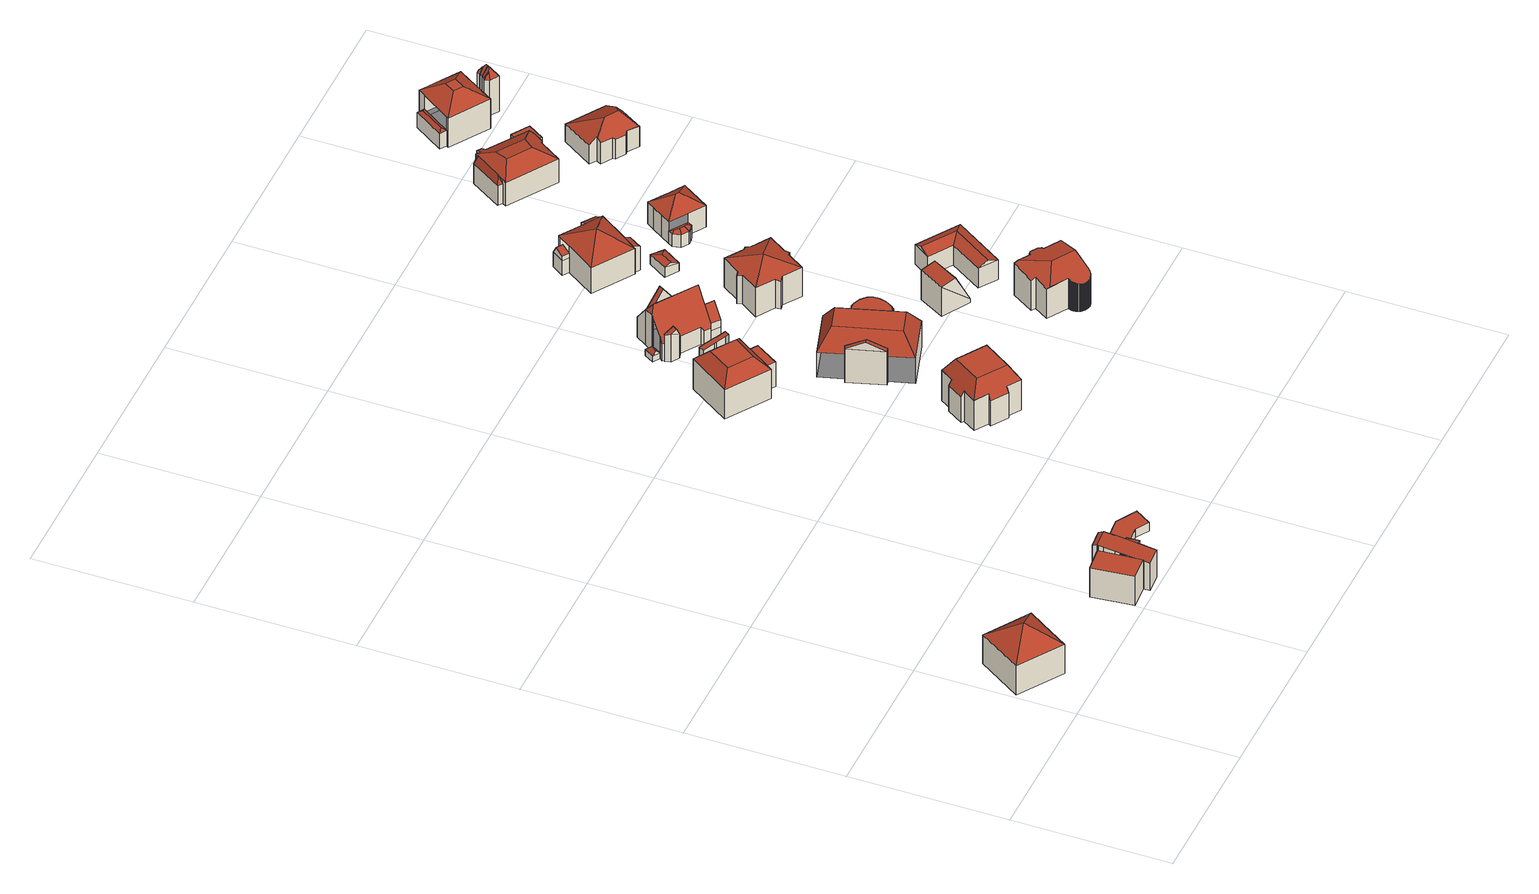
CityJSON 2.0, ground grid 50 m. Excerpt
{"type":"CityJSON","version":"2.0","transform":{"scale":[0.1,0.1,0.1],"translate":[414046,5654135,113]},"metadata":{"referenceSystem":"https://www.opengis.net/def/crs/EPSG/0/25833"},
"CityObjects":{
"building1":{"type":"Building","attributes":{"Dachtyp_tdc":"tdcTentRoof","Gemeindeschluessel":14612000,"Dachneigung":36.6,"QualitaetDacherkennung":50,"Geometrietyp2DReferenz":"3000","measuredHeight":16.99,"function":"31001_9998","roofType":"3500"},"geometry":[{"type":"Solid","lod":"2","boundaries":[[[[0,1,2,3]],[[1,4,5,2]],[[4,6,7,5]],[[6,8,9,7]],[[8,0,3,9]],[[0,8,10]],[[1,0,10]],[[4,1,10]],[[8,6,4,10]],[[3,2,5,7,9]]]],"semantics":{"surfaces":[{"type":"WallSurface"},{"type":"RoofSurface"},{"type":"GroundSurface"}],"values":[[0,0,0,0,0,1,1,1,1,2]]}}]},
"building2":{"type":"Building","attributes":{"Gemeindeschluessel":14612000,"Geometrietyp2DReferenz":"3000","function":"31001_9998","roofType":"9999"},"children":["building2-1","building2-2","building2-3"]},
"building2-1":{"type":"BuildingPart","attributes":{"Dachtyp_tdc":"tdcGableRoof","Dachneigung":10.28,"QualitaetDacherkennung":21,"Geometrietyp2DReferenz":"3000","measuredHeight":12.89,"roofType":"3100"},"parents":["building2"],"geometry":[{"type":"MultiSurface","lod":"2","boundaries":[[[11,12,13,14,15]],[[16,17,18,19,20]],[[17,21,22,18]],[[21,23,24,22]],[[23,25,26,24]],[[25,27,28,26]],[[29,30,31]],[[29,32,33,30]],[[32,34,35,33]],[[34,36,37,35]],[[36,11,15,37]],[[32,29,38,27,25,23,21,17,16,12,11]],[[11,36,34,32]],[[15,14,19,18,22,24,26,28,30,33,35,37]]],"semantics":{"surfaces":[{"type":"WallSurface"},{"type":"RoofSurface"},{"type":"GroundSurface"}],"values":[0,0,0,0,0,0,0,0,0,0,0,1,1,2]}}]},
"building2-2":{"type":"BuildingPart","attributes":{"Dachtyp_tdc":"tdcPolyFlatRoof","Dachneigung":3.92,"QualitaetDacherkennung":63,"Geometrietyp2DReferenz":"3000","measuredHeight":10.79,"roofType":"2100"},"parents":["building2"],"geometry":[{"type":"MultiSurface","lod":"2","boundaries":[[[13,39,40,14]],[[39,41,42,40]],[[41,43,44,42]],[[43,45,46,44]],[[45,47,48,46]],[[47,49,50,48]],[[49,51,52,50]],[[51,53,54,52]],[[53,55,56,54]],[[55,57,58,56]],[[57,59,60,58]],[[59,61,62,60]],[[61,63,64,62]],[[63,65,66,64]],[[65,67,68,66]],[[67,69,70,68]],[[69,71,72,70]],[[71,73,74,72]],[[73,75,76,74]],[[75,77,78,76]],[[77,79,80,78]],[[79,81,82,80]],[[81,83,18,82]],[[83,20,19,18]],[[20,83,81,79,77,75,73,71,69,67,65,63,61,59,57,55,53,51,49,47,45,43,41,39,13]],[[14,40,42,44,46,48,50,52,54,56,58,60,62,64,66,68,70,72,74,76,78,80,82,18,19]]],"semantics":{"surfaces":[{"type":"WallSurface"},{"type":"RoofSurface"},{"type":"GroundSurface"}],"values":[0,0,0,0,0,0,0,0,0,0,0,0,0,0,0,0,0,0,0,0,0,0,0,0,1,2]}}]},
"building2-3":{"type":"BuildingPart","attributes":{"Dachtyp_tdc":"tdcPolyFlatRoof","Dachneigung":0,"QualitaetDacherkennung":58,"Geometrietyp2DReferenz":"3000","measuredHeight":10.79,"roofType":"1000"},"parents":["building2"],"geometry":[{"type":"MultiSurface","lod":"2","boundaries":[[[84,85,86,28,27]],[[85,87,88,86]],[[87,31,30,88]],[[31,87,85,84,38]],[[28,86,88,30]]],"semantics":{"surfaces":[{"type":"WallSurface"},{"type":"RoofSurface"},{"type":"GroundSurface"}],"values":[0,0,0,1,2]}}]},
"building3":{"type":"Building","attributes":{"Dachtyp_tdc":"tdcPolyFlatRoof","Gemeindeschluessel":14612000,"Dachneigung":0,"QualitaetDacherkennung":18,"Geometrietyp2DReferenz":"3000","measuredHeight":3,"function":"31001_9998","roofType":"1000"},"geometry":[{"type":"Solid","lod":"2","boundaries":[[[[89,90,91,92]],[[90,93,94,91]],[[93,95,96,94]],[[95,97,98,96]],[[97,99,100,98]],[[99,89,92,100]],[[99,97,95,93,90,89]],[[92,91,94,96,98,100]]]],"semantics":{"surfaces":[{"type":"WallSurface"},{"type":"RoofSurface"},{"type":"GroundSurface"}],"values":[[0,0,0,0,0,0,1,2]]}}]},
"building4":{"type":"Building","attributes":{"Gemeindeschluessel":14612000,"Geometrietyp2DReferenz":"3000","function":"31001_9998","roofType":"9999"},"children":["building4-1","building4-2","building4-3"]},
"building4-1":{"type":"BuildingPart","attributes":{"Dachtyp_tdc":"tdcPolyFlatRoof","Dachneigung":0,"QualitaetDacherkennung":46,"Geometrietyp2DReferenz":"3000","measuredHeight":9.11,"roofType":"1000"},"parents":["building4"],"geometry":[{"type":"MultiSurface","lod":"2","boundaries":[[[101,102,103,104]],[[102,105,106,103]],[[105,107,108,106]],[[107,105,102,101]],[[104,103,106,108]]],"semantics":{"surfaces":[{"type":"WallSurface"},{"type":"RoofSurface"},{"type":"GroundSurface"}],"values":[0,0,0,1,2]}}]},
"building4-2":{"type":"BuildingPart","attributes":{"Dachtyp_tdc":"tdcPolyFlatRoof","Dachneigung":10.62,"QualitaetDacherkennung":24,"Geometrietyp2DReferenz":"3000","measuredHeight":14.41,"roofType":"2100"},"parents":["building4"],"geometry":[{"type":"MultiSurface","lod":"2","boundaries":[[[109,110,111]],[[112,113,114]],[[112,115,116,113]],[[115,117,118,116]],[[117,119,120,118]],[[119,121,122,120]],[[121,109,111,122]],[[121,119,117,115,112,109]],[[111,113,116,118,120,122]]],"semantics":{"surfaces":[{"type":"WallSurface"},{"type":"RoofSurface"},{"type":"GroundSurface"}],"values":[0,0,0,0,0,0,0,1,2]}}]},
"building4-3":{"type":"BuildingPart","attributes":{"Dachtyp_tdc":"tdcCutTentRoof","Dachneigung":0.802,"QualitaetDacherkennung":50,"Geometrietyp2DReferenz":"3000","measuredHeight":15,"roofType":"9999"},"parents":["building4"],"geometry":[{"type":"MultiSurface","lod":"2","boundaries":[[[123,124,125,126]],[[124,127,128,125]],[[127,114,113,128]],[[110,129,130,111]],[[129,131,104,130]],[[131,101,104]],[[132,108,107]],[[132,123,126,108]],[[129,110,114,127,133,134]],[[123,132,131,129,134,135]],[[124,123,135,136]],[[127,124,136,133]],[[136,135,134,133]],[[126,125,128,113,111,130,104,108]]],"semantics":{"surfaces":[{"type":"WallSurface"},{"type":"RoofSurface"},{"type":"GroundSurface"}],"values":[0,0,0,0,0,0,0,0,1,1,1,1,1,2]}}]},
"building5":{"type":"Building","attributes":{"Dachtyp_tdc":"tdcFreeFormRoof","Gemeindeschluessel":14612000,"Dachneigung":0.146,"QualitaetDacherkennung":48,"Geometrietyp2DReferenz":"3000","measuredHeight":16.02,"function":"31001_9998","roofType":"5000"},"geometry":[{"type":"Solid","lod":"2","boundaries":[[[[137,138,139,140]],[[138,141,142,139]],[[141,143,144,142]],[[143,145,146,144]],[[145,147,148,146]],[[147,149,150,148]],[[149,151,152,150]],[[151,153,154,152]],[[153,155,156,154]],[[153,151,149,147,145,157,158,159,160]],[[161,162,163,164,165,166,155,160,159]],[[167,168,169,170,171,172,173,162,161]],[[141,138,137,174,168,167,158,157,143]],[[158,167,161,159]],[[145,143,157]],[[173,163,162]],[[174,169,168]],[[155,153,160]],[[156,175,176,177,178,179,180,181,182,183,184,140,139,142,144,146,148,150,152,154]],[[155,166,175,156]],[[166,165,176,175]],[[165,164,177,176]],[[164,163,178,177]],[[163,173,179,178]],[[173,172,180,179]],[[172,171,181,180]],[[171,170,182,181]],[[170,169,183,182]],[[169,174,184,183]],[[174,137,140,184]]]],"semantics":{"surfaces":[{"type":"WallSurface"},{"type":"RoofSurface"},{"type":"GroundSurface"}],"values":[[0,0,0,0,0,0,0,0,0,1,1,1,1,1,0,0,0,0,2,0,0,0,0,0,0,0,0,0,0,0]]}}]},
"building6":{"type":"Building","attributes":{"Gemeindeschluessel":14612000,"Geometrietyp2DReferenz":"3000","function":"31001_9998","roofType":"9999"},"children":["building6-1","building6-2","building6-3"]},
"building6-1":{"type":"BuildingPart","attributes":{"Dachtyp_tdc":"tdcCutTentRoof","Dachneigung":58.99,"QualitaetDacherkennung":47,"Geometrietyp2DReferenz":"3000","measuredHeight":15.99,"roofType":"9999"},"parents":["building6"],"geometry":[{"type":"MultiSurface","lod":"2","boundaries":[[[185,186,187,188]],[[189,190,191,192]],[[186,185,193,194]],[[189,195,196,186,194,197]],[[190,189,197,198]],[[185,199,200,190,198,193]],[[198,197,194,193]],[[188,187,201,202,192,191,203,204]]],"semantics":{"surfaces":[{"type":"WallSurface"},{"type":"RoofSurface"},{"type":"GroundSurface"}],"values":[0,0,1,1,1,1,1,2]}}]},
"building6-2":{"type":"BuildingPart","attributes":{"Dachtyp_tdc":"tdcGableRoof","Dachneigung":25.17,"QualitaetDacherkennung":58,"Geometrietyp2DReferenz":"3000","measuredHeight":15.31,"roofType":"3100"},"parents":["building6"],"geometry":[{"type":"MultiSurface","lod":"2","boundaries":[[[205,206,207,201,196]],[[206,208,209,207]],[[208,210,195,202,209]],[[208,206,211]],[[205,210,212]],[[206,205,212,211]],[[210,208,211,212]],[[201,207,209,202]]],"semantics":{"surfaces":[{"type":"WallSurface"},{"type":"RoofSurface"},{"type":"GroundSurface"}],"values":[0,0,0,0,0,1,1,2]}}]},
"building6-3":{"type":"BuildingPart","attributes":{"Dachtyp_tdc":"tdcFreeFormRoof","Dachneigung":62.63,"QualitaetDacherkennung":36,"Geometrietyp2DReferenz":"3000","measuredHeight":15.94,"roofType":"5000"},"parents":["building6"],"geometry":[{"type":"MultiSurface","lod":"2","boundaries":[[[213,214,199,204,215]],[[216,217,218,203,200]],[[217,219,220,218]],[[219,221,222,220]],[[221,223,224,222]],[[223,225,226,224]],[[225,227,228,226]],[[227,229,230,228]],[[229,213,215,230]],[[231,232,229,227]],[[233,231,227,225]],[[234,233,225,223]],[[235,234,223,221]],[[236,235,221,219]],[[236,219,217]],[[236,217,216]],[[237,232,231,233,234,235,236,216,214]],[[237,214,213]],[[232,237,213,229]],[[215,204,203,218,220,222,224,226,228,230]]],"semantics":{"surfaces":[{"type":"WallSurface"},{"type":"RoofSurface"},{"type":"GroundSurface"}],"values":[0,0,0,0,0,0,0,0,0,1,1,1,1,1,1,1,1,1,1,2]}}]},
"building7":{"type":"Building","attributes":{"Gemeindeschluessel":14612000,"Geometrietyp2DReferenz":"3000","function":"31001_9998","roofType":"9999"},"children":["building7-1","building7-2","building7-3","building7-4","building7-5"]},
"building7-1":{"type":"BuildingPart","attributes":{"Dachtyp_tdc":"tdcGableRoof","Dachneigung":54.97,"QualitaetDacherkennung":52,"Geometrietyp2DReferenz":"3000","measuredHeight":13.68,"roofType":"3100"},"parents":["building7"],"geometry":[{"type":"MultiSurface","lod":"2","boundaries":[[[238,239,240,241]],[[239,242,243,240]],[[242,244,245,243]],[[242,239,246]],[[239,238,247,248,246]],[[244,242,246,248,249]],[[241,240,243,245]]],"semantics":{"surfaces":[{"type":"WallSurface"},{"type":"RoofSurface"},{"type":"GroundSurface"}],"values":[0,0,0,0,1,1,2]}}]},
"building7-2":{"type":"BuildingPart","attributes":{"Dachtyp_tdc":"tdcGableAndHippedGRoof","Dachneigung":54.61,"QualitaetDacherkennung":58,"Geometrietyp2DReferenz":"3000","measuredHeight":15.76,"roofType":"9999"},"parents":["building7"],"geometry":[{"type":"MultiSurface","lod":"2","boundaries":[[[250,251,252,245,244]],[[251,253,254,252]],[[253,255,256,257,254]],[[258,259,260,261]],[[259,262,263,260]],[[262,264,265,263]],[[264,266,267,268,265]],[[269,270,271,272]],[[270,273,274,271]],[[273,275,276,277,274]],[[278,279,280,281,282]],[[279,283,284,280]],[[283,285,286,284]],[[285,287,288,286]],[[287,289,241,288]],[[289,238,241]],[[285,283,290]],[[283,279,278,275,273,270,269,291,266,264,262,259,258,292,290]],[[292,255,253,251,250,249,247,289,287,285,290]],[[245,252,254,257,293,261,260,263,265,268,272,271,274,277,281,280,284,286,288,241]]],"semantics":{"surfaces":[{"type":"WallSurface"},{"type":"RoofSurface"},{"type":"GroundSurface"}],"values":[0,0,0,0,0,0,0,0,0,0,0,0,0,0,0,0,1,1,1,2]}}]},
"building7-3":{"type":"BuildingPart","attributes":{"Dachtyp_tdc":"tdcFreeFormRoof","Dachneigung":46.74,"QualitaetDacherkennung":19,"Geometrietyp2DReferenz":"3000","measuredHeight":3.51,"roofType":"5000"},"parents":["building7"],"geometry":[{"type":"MultiSurface","lod":"2","boundaries":[[[276,294,295,277]],[[294,296,297,295]],[[296,282,281,297]],[[298,282,296]],[[299,298,296,294]],[[299,294,276]],[[298,299,276,282]],[[277,295,297,281]]],"semantics":{"surfaces":[{"type":"WallSurface"},{"type":"RoofSurface"},{"type":"GroundSurface"}],"values":[0,0,0,1,1,0,1,2]}}]},
"building7-4":{"type":"BuildingPart","attributes":{"Dachtyp_tdc":"tdcGableRoof","Dachneigung":54.66,"QualitaetDacherkennung":46,"Geometrietyp2DReferenz":"3000","measuredHeight":10.79,"roofType":"3100"},"parents":["building7"],"geometry":[{"type":"MultiSurface","lod":"2","boundaries":[[[300,301,302,303]],[[301,304,261,302]],[[256,300,303,257]],[[256,305,306,307,300]],[[308,309,307,306,310]],[[301,309,308,304]],[[300,307,309,301]],[[308,310,304]],[[303,302,261,293,257]]],"semantics":{"surfaces":[{"type":"WallSurface"},{"type":"RoofSurface"},{"type":"GroundSurface"}],"values":[0,0,0,1,1,0,0,0,2]}}]},
"building7-5":{"type":"BuildingPart","attributes":{"Dachtyp_tdc":"tdcFreeFormRoof","Dachneigung":64.74,"QualitaetDacherkennung":12,"Geometrietyp2DReferenz":"3000","measuredHeight":11.19,"roofType":"5000"},"parents":["building7"],"geometry":[{"type":"MultiSurface","lod":"2","boundaries":[[[267,311,312,268]],[[311,313,314,312]],[[313,315,316,314]],[[315,317,269,272,316]],[[311,267,318,319]],[[313,319,318,317,315]],[[313,311,319]],[[267,291,317,318]],[[268,312,314,316,272]]],"semantics":{"surfaces":[{"type":"WallSurface"},{"type":"RoofSurface"},{"type":"GroundSurface"}],"values":[0,0,0,0,1,1,0,0,2]}}]},
"building8":{"type":"Building","attributes":{"Dachtyp_tdc":"tdcFreeFormRoof","Gemeindeschluessel":14612000,"Dachneigung":22.67,"QualitaetDacherkennung":20,"Geometrietyp2DReferenz":"3000","measuredHeight":13.96,"function":"31001_9998","roofType":"5000"},"geometry":[{"type":"Solid","lod":"2","boundaries":[[[[320,321,322,323]],[[321,324,325,322]],[[324,326,327,325]],[[326,328,329,327]],[[328,330,331,329]],[[330,332,333,331]],[[332,334,335,333]],[[334,336,337,335]],[[336,338,339,337]],[[338,340,341,339]],[[340,342,343,341]],[[342,344,345,343]],[[344,346,347,345]],[[346,348,349,347]],[[348,350,351,349]],[[350,320,323,351]],[[346,344,342,340,338,352]],[[338,336,334,332,330,353,352]],[[330,328,326,324,321,353]],[[321,320,350,348,346,352,353]],[[323,322,325,327,329,331,333,335,337,339,341,343,345,347,349,351]]]],"semantics":{"surfaces":[{"type":"WallSurface"},{"type":"RoofSurface"},{"type":"GroundSurface"}],"values":[[0,0,0,0,0,0,0,0,0,0,0,0,0,0,0,0,1,1,1,1,2]]}}]},
"building9":{"type":"Building","attributes":{"Dachtyp_tdc":"tdcGableRoof","Gemeindeschluessel":14612000,"Dachneigung":62.42,"QualitaetDacherkennung":5,"Geometrietyp2DReferenz":"3000","measuredHeight":11.73,"function":"31001_9998","roofType":"3100"},"geometry":[{"type":"Solid","lod":"2","boundaries":[[[[354,355,356,357]],[[355,358,359,356]],[[358,360,361,359]],[[360,354,357,361]],[[358,355,362]],[[354,360,363]],[[355,354,363,362]],[[360,358,362,363]],[[357,356,359,361]]]],"semantics":{"surfaces":[{"type":"WallSurface"},{"type":"RoofSurface"},{"type":"GroundSurface"}],"values":[[0,0,0,0,0,0,1,1,2]]}}]},
"building10":{"type":"Building","attributes":{"Gemeindeschluessel":14612000,"Geometrietyp2DReferenz":"3000","function":"31001_9998","roofType":"9999"},"children":["building10-1","building10-2","building10-3","building10-4"]},
"building10-1":{"type":"BuildingPart","attributes":{"Dachtyp_tdc":"tdcGableRoof","Dachneigung":18.46,"QualitaetDacherkennung":2,"Geometrietyp2DReferenz":"3000","measuredHeight":8.09,"roofType":"3100"},"parents":["building10"],"geometry":[{"type":"MultiSurface","lod":"2","boundaries":[[[364,365,366,367]],[[365,368,369,366]],[[368,370,371,369]],[[372,373,374,375]],[[368,374,373,370]],[[365,375,374,368]],[[364,372,375,365]],[[366,369,371,367]]],"semantics":{"surfaces":[{"type":"WallSurface"},{"type":"RoofSurface"},{"type":"GroundSurface"}],"values":[0,0,0,1,1,0,0,2]}}]},
"building10-2":{"type":"BuildingPart","attributes":{"Dachtyp_tdc":"tdcTentRoof","Dachneigung":31.61,"QualitaetDacherkennung":72,"Geometrietyp2DReferenz":"3000","measuredHeight":14.34,"roofType":"3500"},"parents":["building10"],"geometry":[{"type":"MultiSurface","lod":"2","boundaries":[[[376,371,370]],[[376,377,378,371]],[[377,379,380,378]],[[381,382,383,384]],[[381,385,386,382]],[[385,387,388,386]],[[389,390,391,392]],[[390,393,394,391]],[[393,395,367,394]],[[395,372,364,367]],[[385,381,384,379,377,396]],[[390,389,397,387,385,396]],[[393,390,396]],[[377,376,395,393,396]],[[371,378,380,383,382,386,388,398,392,391,394,367]]],"semantics":{"surfaces":[{"type":"WallSurface"},{"type":"RoofSurface"},{"type":"GroundSurface"}],"values":[0,0,0,0,0,0,0,0,0,0,1,1,1,1,2]}}]},
"building10-3":{"type":"BuildingPart","attributes":{"Dachtyp_tdc":"tdcPolyFlatRoof","Dachneigung":29.03,"QualitaetDacherkennung":34,"Geometrietyp2DReferenz":"3000","measuredHeight":9.83,"roofType":"2100"},"parents":["building10"],"geometry":[{"type":"MultiSurface","lod":"2","boundaries":[[[399,400,389,392,401]],[[402,403,404,388,387]],[[403,399,401,404]],[[403,402,405,400,399]],[[401,392,398,388,404]]],"semantics":{"surfaces":[{"type":"WallSurface"},{"type":"RoofSurface"},{"type":"GroundSurface"}],"values":[0,0,0,1,2]}}]},
"building10-4":{"type":"BuildingPart","attributes":{"Dachtyp_tdc":"tdcPolyFlatRoof","Dachneigung":29.42,"QualitaetDacherkennung":31,"Geometrietyp2DReferenz":"3000","measuredHeight":9.86,"roofType":"2100"},"parents":["building10"],"geometry":[{"type":"MultiSurface","lod":"2","boundaries":[[[406,407,382,408]],[[407,384,383,382]],[[379,409,410,380]],[[409,406,408,410]],[[409,379,384,407,406]],[[408,382,383,380,410]]],"semantics":{"surfaces":[{"type":"WallSurface"},{"type":"RoofSurface"},{"type":"GroundSurface"}],"values":[0,0,0,0,1,2]}}]},
"building11":{"type":"Building","attributes":{"Dachtyp_tdc":"tdcFreeFormRoof","Gemeindeschluessel":14612000,"Dachneigung":19.57,"QualitaetDacherkennung":31,"Geometrietyp2DReferenz":"3000","measuredHeight":13.54,"function":"31001_9998","roofType":"5000"},"geometry":[{"type":"Solid","lod":"2","boundaries":[[[[411,412,413,414]],[[412,415,416,413]],[[415,417,418,416]],[[417,419,420,418]],[[419,421,422,420]],[[421,423,424,422]],[[423,425,426,424]],[[425,427,428,426]],[[427,429,430,428]],[[429,431,432,430]],[[431,433,434,432]],[[433,435,436,434]],[[435,437,438,436]],[[437,439,440,438]],[[439,441,442,440]],[[441,443,444,442]],[[443,445,446,444]],[[445,447,448,446]],[[447,449,450,448]],[[449,451,452,450]],[[451,453,454,452]],[[453,455,456,454]],[[455,457,458,456]],[[457,459,460,458]],[[459,461,462,460]],[[461,463,464,462]],[[463,465,466,464]],[[465,467,468,466]],[[467,469,470,468]],[[469,471,472,470]],[[471,473,474,472]],[[473,475,476,474]],[[475,477,478,476]],[[477,479,480,478]],[[479,481,482,480]],[[481,483,484,482]],[[483,485,486,484]],[[485,487,488,486]],[[487,489,490,488]],[[489,491,492,490]],[[491,493,494,492]],[[495,493,491,489,487,485,483,481,479,477,475,473,471,469,467,465,463,461,459,457,455,453,451,449,447,445,443,441,439,437,435,496,497,498,411,499,500,501,502,503,504,505,506,507,508,509,510]],[[496,433,431,429,427,425,423,421,511,497]],[[412,411,498]],[[421,419,511]],[[435,433,496]],[[414,413,416,418,420,422,424,426,428,430,432,434,436,438,440,442,444,446,448,450,452,454,456,458,460,462,464,466,468,470,472,474,476,478,480,482,484,486,488,490,492,494,512,513,514,515,516,517,518,519,520,521,522,523,524]],[[493,495,512,494]],[[495,510,513,512]],[[510,509,514,513]],[[509,508,515,514]],[[508,507,516,515]],[[507,506,517,516]],[[506,505,518,517]],[[505,504,519,518]],[[504,503,520,519]],[[503,502,521,520]],[[502,501,522,521]],[[501,500,523,522]],[[500,499,524,523]],[[499,411,414,524]],[[497,511,419,417,415,412,498]]]],"semantics":{"surfaces":[{"type":"WallSurface"},{"type":"RoofSurface"},{"type":"GroundSurface"}],"values":[[0,0,0,0,0,0,0,0,0,0,0,0,0,0,0,0,0,0,0,0,0,0,0,0,0,0,0,0,0,0,0,0,0,0,0,0,0,0,0,0,0,1,1,0,0,0,2,0,0,0,0,0,0,0,0,0,0,0,0,0,0,1]]}}]},
"building12":{"type":"Building","attributes":{"Dachtyp_tdc":"tdcHipAndGableRoof","Gemeindeschluessel":14612000,"Dachneigung":29.02,"QualitaetDacherkennung":61,"Geometrietyp2DReferenz":"3000","measuredHeight":4.5,"function":"31001_9998","roofType":"5000"},"geometry":[{"type":"Solid","lod":"2","boundaries":[[[[525,526,527,528]],[[526,529,530,527]],[[529,531,532,530]],[[531,525,528,532]],[[529,526,533]],[[525,531,534]],[[526,525,534,533]],[[531,529,533,534]],[[528,527,530,532]]]],"semantics":{"surfaces":[{"type":"WallSurface"},{"type":"RoofSurface"},{"type":"GroundSurface"}],"values":[[0,0,0,0,1,0,1,1,2]]}}]},
"building13":{"type":"Building","attributes":{"Dachtyp_tdc":"tdcFreeFormRoof","Gemeindeschluessel":14612000,"Dachneigung":24.27,"QualitaetDacherkennung":78,"Geometrietyp2DReferenz":"3000","measuredHeight":8.82,"function":"31001_9998","roofType":"5000"},"geometry":[{"type":"Solid","lod":"2","boundaries":[[[[535,536,537,538]],[[536,539,540,537]],[[539,541,542,540]],[[541,543,544,542]],[[543,545,546,544]],[[545,535,538,546]],[[547,548,545,543]],[[549,550,547,543,541]],[[549,541,539]],[[550,549,539,536]],[[548,547,550,536,535]],[[548,535,545]],[[538,537,540,542,544,546]]]],"semantics":{"surfaces":[{"type":"WallSurface"},{"type":"RoofSurface"},{"type":"GroundSurface"}],"values":[[0,0,0,0,0,0,1,1,0,1,1,0,2]]}}]},
"building14":{"type":"Building","attributes":{"Gemeindeschluessel":14612000,"Geometrietyp2DReferenz":"3000","function":"31001_9998","roofType":"9999"},"children":["building14-1","building14-2"]},
"building14-1":{"type":"BuildingPart","attributes":{"Dachtyp_tdc":"tdcFreeFormRoof","Dachneigung":30.02,"QualitaetDacherkennung":9,"Geometrietyp2DReferenz":"3000","measuredHeight":5.61,"roofType":"5000"},"parents":["building14"],"geometry":[{"type":"MultiSurface","lod":"2","boundaries":[[[551,552,553,554]],[[552,555,556,553]],[[555,557,558,556]],[[557,559,560,558]],[[559,561,562,560]],[[563,551,554,564]],[[565,561,559]],[[566,565,559,557]],[[567,566,557,555]],[[568,567,555,552,551]],[[551,563,568]],[[563,561,565,566,567,568]],[[554,553,556,558,560,562,564]]],"semantics":{"surfaces":[{"type":"WallSurface"},{"type":"RoofSurface"},{"type":"GroundSurface"}],"values":[0,0,0,0,0,0,1,1,1,1,1,1,2]}}]},
"building14-2":{"type":"BuildingPart","attributes":{"Dachtyp_tdc":"tdcHipRoof","Dachneigung":34.26,"QualitaetDacherkennung":77,"Geometrietyp2DReferenz":"3000","measuredHeight":11.64,"roofType":"3200"},"parents":["building14"],"geometry":[{"type":"MultiSurface","lod":"2","boundaries":[[[569,570,571,562,561]],[[570,572,573,571]],[[572,574,575,573]],[[574,576,577,575]],[[576,578,579,577]],[[578,580,581,579]],[[580,582,583,581]],[[582,584,564,583]],[[584,563,564]],[[585,586,570,569,587]],[[582,588,589]],[[584,582,589,587,569]],[[588,590,591,585,587,589]],[[574,585,591,576]],[[576,591,590,578]],[[578,590,588,580]],[[580,588,582]],[[570,586,572]],[[572,586,585,574]],[[562,571,573,575,577,579,581,583,564]]],"semantics":{"surfaces":[{"type":"WallSurface"},{"type":"RoofSurface"},{"type":"GroundSurface"}],"values":[0,0,0,0,0,0,0,0,0,1,1,1,1,0,0,0,0,0,0,2]}}]},
"building15":{"type":"Building","attributes":{"Gemeindeschluessel":14612000,"Geometrietyp2DReferenz":"3000","function":"31001_9998","roofType":"9999"},"children":["building15-1","building15-2"]},
"building15-1":{"type":"BuildingPart","attributes":{"Dachtyp_tdc":"tdcFreeFormRoof","Dachneigung":74.67,"QualitaetDacherkennung":31,"Geometrietyp2DReferenz":"3000","measuredHeight":10.51,"roofType":"5000"},"parents":["building15"],"geometry":[{"type":"MultiSurface","lod":"2","boundaries":[[[592,593,594,595]],[[593,596,597,594]],[[598,592,595,599]],[[600,596,593]],[[601,600,593,592]],[[601,592,598]],[[600,601,598,596]],[[595,594,597,599]]],"semantics":{"surfaces":[{"type":"WallSurface"},{"type":"RoofSurface"},{"type":"GroundSurface"}],"values":[0,0,0,1,1,1,1,2]}}]},
"building15-2":{"type":"BuildingPart","attributes":{"Dachtyp_tdc":"tdcCutTentRoof","Dachneigung":27.63,"QualitaetDacherkennung":34,"Geometrietyp2DReferenz":"3000","measuredHeight":11.96,"roofType":"9999"},"parents":["building15"],"geometry":[{"type":"MultiSurface","lod":"2","boundaries":[[[602,603,604,605]],[[603,606,607,604]],[[606,608,599,607]],[[608,598,599]],[[609,597,596]],[[609,610,611,597]],[[610,612,613,611]],[[612,614,615,613]],[[614,616,617,615]],[[616,618,619,617]],[[618,620,621,619]],[[620,622,623,621]],[[622,624,625,623]],[[624,602,605,625]],[[606,603,626,627]],[[610,609,608,606,627,628]],[[620,618,616,614,612,610,628,629]],[[603,602,624,622,620,629,626]],[[629,628,627,626]],[[605,604,607,599,597,611,613,615,617,619,621,623,625]]],"semantics":{"surfaces":[{"type":"WallSurface"},{"type":"RoofSurface"},{"type":"GroundSurface"}],"values":[0,0,0,0,0,0,0,0,0,0,0,0,0,0,1,1,1,1,1,2]}}]},
"building16":{"type":"Building","attributes":{"Dachtyp_tdc":"tdcPolyFlatRoof","Gemeindeschluessel":14612000,"Dachneigung":0,"QualitaetDacherkennung":69,"Geometrietyp2DReferenz":"3000","measuredHeight":3.87,"function":"31001_9998","roofType":"1000"},"geometry":[{"type":"Solid","lod":"2","boundaries":[[[[630,631,632,633]],[[631,634,635,632]],[[634,636,637,635]],[[636,630,633,637]],[[636,634,631,630]],[[633,632,635,637]]]],"semantics":{"surfaces":[{"type":"WallSurface"},{"type":"RoofSurface"},{"type":"GroundSurface"}],"values":[[0,0,0,0,1,2]]}}]},
"building17":{"type":"Building","attributes":{"Dachtyp_tdc":"tdcFreeFormRoof","Gemeindeschluessel":14612000,"Dachneigung":31.17,"QualitaetDacherkennung":29,"Geometrietyp2DReferenz":"3000","measuredHeight":12.15,"function":"31001_9998","roofType":"5000"},"geometry":[{"type":"Solid","lod":"2","boundaries":[[[[638,639,640,641]],[[639,642,643,640]],[[642,644,645,643]],[[644,646,647,645]],[[646,648,649,647]],[[648,650,651,649]],[[650,652,653,651]],[[652,654,655,653]],[[654,656,657,655]],[[656,658,659,657]],[[658,660,661,659]],[[660,662,663,661]],[[662,638,641,663]],[[639,638,662,664,665,642]],[[658,656,654,666,667]],[[664,662,660,658,667]],[[644,665,664,667,666,652,650,648,646]],[[644,642,665]],[[654,652,666]],[[641,640,643,645,647,649,651,653,655,657,659,661,663]]]],"semantics":{"surfaces":[{"type":"WallSurface"},{"type":"RoofSurface"},{"type":"GroundSurface"}],"values":[[0,0,0,0,0,0,0,0,0,0,0,0,0,1,1,1,1,0,0,2]]}}]},
"building18":{"type":"Building","attributes":{"Gemeindeschluessel":14612000,"Geometrietyp2DReferenz":"3000","function":"31001_9998","roofType":"9999"},"children":["building18-1","building18-2","building18-3","building18-4"]},
"building18-1":{"type":"BuildingPart","attributes":{"Dachtyp_tdc":"tdcPolyFlatRoof","Dachneigung":37.03,"QualitaetDacherkennung":30,"Geometrietyp2DReferenz":"3000","measuredHeight":9.64,"roofType":"2100"},"parents":["building18"],"geometry":[{"type":"MultiSurface","lod":"2","boundaries":[[[668,669,670,671]],[[672,673,674,675]],[[673,668,671,674]],[[673,672,669,668]],[[671,670,675,674]]],"semantics":{"surfaces":[{"type":"WallSurface"},{"type":"RoofSurface"},{"type":"GroundSurface"}],"values":[0,0,0,1,2]}}]},
"building18-2":{"type":"BuildingPart","attributes":{"Dachtyp_tdc":"tdcCutTentRoof","Dachneigung":31,"QualitaetDacherkennung":69,"Geometrietyp2DReferenz":"3000","measuredHeight":14.28,"roofType":"9999"},"parents":["building18"],"geometry":[{"type":"MultiSurface","lod":"2","boundaries":[[[676,670,669]],[[676,677,678,670]],[[677,679,680,678]],[[679,681,680]],[[682,683,684]],[[682,685,686,683]],[[685,687,688,686]],[[687,689,690,688]],[[689,691,690]],[[692,693,694]],[[692,695,696,693]],[[695,697,675,696]],[[697,672,675]],[[685,682,679,677,698,699]],[[687,685,699,700]],[[677,676,697,695,701,698]],[[701,700,699,698]],[[670,678,680,683,686,688,690,693,696,675]],[[695,692,689,687,700,701]]],"semantics":{"surfaces":[{"type":"WallSurface"},{"type":"RoofSurface"},{"type":"GroundSurface"}],"values":[0,0,0,0,0,0,0,0,0,0,0,0,0,1,1,1,1,2,1]}}]},
"building18-3":{"type":"BuildingPart","attributes":{"Dachtyp_tdc":"tdcFreeFormRoof","Dachneigung":34.22,"QualitaetDacherkennung":2,"Geometrietyp2DReferenz":"3000","measuredHeight":6.53,"roofType":"5000"},"parents":["building18"],"geometry":[{"type":"MultiSurface","lod":"2","boundaries":[[[691,702,703,690]],[[702,704,705,703]],[[704,694,693,705]],[[706,694,704]],[[707,706,704,702]],[[707,702,691]],[[706,707,691,694]],[[703,705,693,690]]],"semantics":{"surfaces":[{"type":"WallSurface"},{"type":"RoofSurface"},{"type":"GroundSurface"}],"values":[0,0,0,1,1,1,1,2]}}]},
"building18-4":{"type":"BuildingPart","attributes":{"Dachtyp_tdc":"tdcFreeFormRoof","Dachneigung":38.81,"QualitaetDacherkennung":23,"Geometrietyp2DReferenz":"3000","measuredHeight":6.7,"roofType":"5000"},"parents":["building18"],"geometry":[{"type":"MultiSurface","lod":"2","boundaries":[[[708,709,710,711]],[[709,712,713,710]],[[712,714,715,713]],[[714,716,717,715]],[[716,718,719,717]],[[718,720,721,719]],[[720,684,683,721]],[[681,722,723,680]],[[722,708,711,723]],[[684,720,724]],[[720,718,725,724]],[[718,716,726,725]],[[716,714,727,726]],[[714,712,709,728,727]],[[709,708,729,728]],[[708,722,730,729]],[[722,681,730]],[[681,684,724,725,726,727,728,729,730]],[[711,710,713,715,717,719,721,683,680,723]]],"semantics":{"surfaces":[{"type":"WallSurface"},{"type":"RoofSurface"},{"type":"GroundSurface"}],"values":[0,0,0,0,0,0,0,0,0,1,1,1,1,1,1,1,1,1,2]}}]},
"building19":{"type":"Building","attributes":{"Dachtyp_tdc":"tdcFreeFormRoof","Gemeindeschluessel":14612000,"Dachneigung":55.72,"QualitaetDacherkennung":3,"Geometrietyp2DReferenz":"3000","measuredHeight":15.99,"function":"31001_9998","roofType":"5000"},"geometry":[{"type":"Solid","lod":"2","boundaries":[[[[731,732,733,734]],[[735,731,736]],[[737,735,736,738]],[[739,737,738,740]],[[741,742,739,740,743]],[[744,741,743]],[[745,746,744,743,747]],[[748,745,747,749]],[[748,749,750]],[[746,745,748,750,751]],[[742,741,744,746,751,732]],[[735,737,739,742,732,731]],[[733,752,753,719,717,715,713,710,711,734]],[[732,751,752,733]],[[751,750,753,752]],[[750,749,719,753]],[[749,747,717,719]],[[747,743,715,717]],[[743,740,713,715]],[[740,738,710,713]],[[738,736,711,710]],[[736,731,734,711]]]],"semantics":{"surfaces":[{"type":"WallSurface"},{"type":"RoofSurface"},{"type":"GroundSurface"}],"values":[[0,1,1,1,1,1,1,1,1,1,1,1,2,0,0,0,0,0,0,0,0,0]]}}]}
},
"vertices":[
[3,186,120],[94,326,119],[94,326,12],[3,186,12],[234,235,119],[234,235,12],[201,186,119],[201,186,12],[142,95,120],[142,95,12],[118,211,182],
[605,167,154],[608,134,148],[608,134,133],[608,134,25],[605,167,25],[614,65,135],[615,65,135],[615,65,25],[614,65,25],[614,65,133],[619,9,125],[619,9,25],[557,4,125],[557,4,25],[556,24,129],[556,24,25],[555,24,129],[555,24,25],[543,160,154],[543,160,25],[543,160,133],[543,161,154],[543,161,25],[542,176,148],[542,176,25],[603,182,147],[603,182,25],[553,46,133],
[610,120,133],[610,120,25],[611,120,133],[611,120,25],[612,119,133],[612,119,25],[613,119,133],[613,119,25],[614,119,133],[614,119,25],[615,118,132],[615,118,25],[616,118,132],[616,118,25],[617,117,132],[617,117,25],[618,116,132],[618,116,25],[619,116,132],[619,116,25],[620,115,132],[620,115,25],[620,114,132],[620,114,25],[621,113,132],[621,113,25],[622,112,132],[622,112,25],[622,111,132],[622,111,25],[623,110,132],[623,110,25],[623,109,132],[623,109,25],[624,108,132],[624,108,25],[624,107,132],[624,107,25],[624,106,132],[624,106,25],[628,106,132],[628,106,25],[631,67,132],[631,67,25],[615,65,133],
[555,24,133],[479,18,133],[479,18,25],[465,152,133],[465,152,25],
[769,138,42],[680,128,42],[680,128,12],[769,138,12],[664,190,42],[664,190,12],[780,202,42],[780,202,12],[844,163,42],[844,163,12],[811,111,42],[811,111,12],
[1005,1426,104],[1038,1404,104],[1038,1404,13],[1005,1426,13],[990,1330,104],[990,1330,13],[957,1352,104],[957,1352,13],
[994,1475,157],[994,1475,124],[994,1475,13],[920,1523,140],[920,1523,13],[920,1523,124],[930,1539,140],[930,1539,13],[972,1511,150],[972,1511,13],[976,1506,151],[976,1506,13],[1002,1489,157],[1002,1489,13],
[938,1322,120],[805,1409,120],[805,1409,13],[938,1322,13],[891,1542,124],[891,1542,13],[1024,1455,124],[1024,1455,13],[1005,1426,123],[957,1352,121],[899,1494,163],[976,1444,163],[927,1371,162],[852,1420,162],
[1225,742,123],[1233,737,106],[1233,737,11],[1225,742,11],[1199,685,105],[1199,685,11],[1191,690,123],[1191,690,11],[1163,649,122],[1163,649,11],[1121,676,122],[1121,676,11],[1116,668,105],[1116,668,11],[1064,701,105],[1064,701,11],[1070,710,123],[1070,710,11],[1028,737,122],[1028,737,11],[1163,649,123],[1156,687,171],[1067,745,171],[1028,737,123],[1124,834,170],[1116,872,124],[1089,831,123],[1080,836,106],[1047,785,105],[1055,779,123],[1214,776,170],[1252,784,124],[1210,811,124],[1216,820,106],[1164,854,106],[1158,845,123],[1116,873,123],[1252,784,123],[1055,779,11],[1047,785,11],[1080,836,11],[1089,831,11],[1116,873,11],[1158,845,11],[1164,854,11],[1216,820,11],[1210,811,11],[1252,784,11],
[1311,1015,106],[1156,969,106],[1156,969,11],[1311,1015,11],[1075,1239,102],[1230,1285,102],[1230,1285,11],[1075,1239,11],[1263,1040,170],[1182,1016,170],[1098,1162,103],[1133,1045,105],[1125,1213,170],[1203,1236,170],[1288,1092,105],[1253,1207,103],[1133,1045,11],[1098,1162,11],[1253,1207,11],[1288,1092,11],
[1133,1045,135],[1118,1041,135],[1118,1041,11],[1083,1157,135],[1083,1157,11],[1098,1162,135],[1101,1099,164],[1115,1103,164],
[1297,1095,136],[1288,1092,136],[1297,1095,11],[1253,1207,136],[1263,1210,136],[1263,1210,11],[1266,1208,136],[1266,1208,11],[1282,1196,136],[1282,1196,11],[1296,1178,136],[1296,1178,11],[1304,1159,136],[1304,1159,11],[1307,1135,136],[1307,1135,11],[1305,1114,136],[1305,1114,11],[1291,1135,167],[1293,1117,160],[1287,1154,170],[1282,1169,168],[1273,1187,162],[1262,1203,150],[1292,1100,149],
[1067,1758,67],[1075,1772,68],[1075,1772,13],[1067,1758,13],[1165,1713,79],[1165,1713,13],[1157,1698,78],[1157,1698,13],[1123,1740,149],[1079,1750,87],[1115,1726,149],[1152,1702,87],
[1157,1698,87],[1157,1699,86],[1157,1699,13],[1181,1683,87],[1181,1683,13],[1157,1648,144],[1157,1648,47],[1157,1648,13],[1108,1577,75],[1099,1573,64],[1099,1573,13],[1108,1577,13],[1081,1586,66],[1081,1586,13],[1080,1596,75],[1080,1596,13],[1021,1635,76],[1021,1635,75],[1021,1635,13],[976,1665,76],[971,1669,76],[971,1669,13],[976,1665,13],[979,1679,94],[979,1679,13],[978,1679,94],[978,1679,34],[978,1679,13],[997,1709,143],[998,1709,143],[998,1709,13],[997,1709,13],[997,1709,34],[999,1711,147],[999,1711,13],[1018,1739,146],[1018,1739,13],[1041,1775,87],[1041,1775,13],[1067,1758,87],[1022,1716,170],[1020,1636,76],[1146,1632,170],[1146,1632,13],
[957,1693,34],[957,1693,13],[976,1723,34],[976,1723,13],[980,1705,48],[967,1686,48],
[1185,1629,47],[1135,1558,47],[1135,1558,13],[1185,1629,13],[1108,1577,47],[1146,1632,74],[1128,1605,121],[1155,1586,121],[1108,1577,74],[1135,1558,73],[1108,1577,73],
[1002,1628,100],[1002,1628,13],[977,1644,116],[977,1644,13],[972,1663,109],[972,1663,13],[976,1665,110],[1002,1648,125],[992,1634,125],
[1307,1461,120],[1251,1498,120],[1251,1498,13],[1307,1461,13],[1288,1554,119],[1288,1554,13],[1285,1570,115],[1285,1570,13],[1300,1573,119],[1300,1573,13],[1338,1630,120],[1338,1630,13],[1395,1594,119],[1395,1594,13],[1411,1596,115],[1411,1596,13],[1415,1580,119],[1415,1580,13],[1471,1543,120],[1471,1543,13],[1434,1487,120],[1434,1487,13],[1436,1471,115],[1436,1471,13],[1421,1468,120],[1421,1468,13],[1384,1410,120],[1384,1410,13],[1327,1448,120],[1327,1448,13],[1310,1444,114],[1310,1444,13],[1361,1520,153],[1360,1521,153],
[1599,1046,17],[1551,964,17],[1551,964,3],[1599,1046,3],[1463,1016,112],[1463,1016,3],[1511,1098,112],[1511,1098,3],[1505,991,121],[1553,1074,121],
[1229,2061,66],[1210,2074,66],[1210,2074,13],[1229,2061,13],[1236,2113,66],[1236,2113,13],[1255,2100,66],[1255,2100,13],[1229,2061,83],[1247,2088,94],[1227,2100,94],[1210,2074,83],
[1255,2100,112],[1259,2106,112],[1259,2106,13],[1338,2054,112],[1338,2054,13],[1379,2028,112],[1379,2028,13],[1379,2027,13],[1379,2027,112],[1386,2023,112],[1386,2023,13],[1327,1932,109],[1327,1932,13],[1297,1891,108],[1294,1886,108],[1294,1886,13],[1297,1891,13],[1168,1968,108],[1168,1968,13],[1229,2061,111],[1278,1997,156],[1325,1932,109],[1325,1932,13],
[1316,1879,99],[1297,1891,111],[1316,1879,13],[1327,1932,110],[1343,1921,99],[1343,1921,13],[1325,1932,111],
[1392,2047,98],[1379,2028,111],[1392,2047,13],[1351,2074,98],[1351,2074,13],
[1634,698,113],[1570,738,110],[1570,738,2],[1634,698,2],[1599,784,116],[1599,784,2],[1586,792,112],[1586,792,2],[1630,862,121],[1630,862,2],[1678,832,125],[1678,832,2],[1681,837,124],[1681,837,2],[1692,839,123],[1692,839,2],[1714,825,123],[1714,825,2],[1718,814,124],[1718,814,2],[1716,808,125],[1716,808,2],[1767,776,125],[1767,776,2],[1694,660,113],[1694,660,2],[1693,658,112],[1693,658,2],[1691,656,112],[1691,656,2],[1689,655,111],[1689,655,2],[1687,653,110],[1687,653,2],[1685,652,109],[1685,652,2],[1683,650,108],[1683,650,2],[1681,649,107],[1681,649,2],[1679,648,107],[1679,648,2],[1676,647,106],[1676,647,2],[1674,646,105],[1674,646,2],[1671,646,105],[1671,646,2],[1669,646,104],[1669,646,2],[1666,645,104],[1666,645,2],[1664,645,103],[1664,645,2],[1661,646,103],[1661,646,2],[1659,646,102],[1659,646,2],[1657,646,102],[1657,646,2],[1654,647,102],[1654,647,2],[1652,648,102],[1652,648,2],[1649,649,101],[1649,649,2],[1647,650,101],[1647,650,2],[1645,652,101],[1645,652,2],[1643,653,101],[1643,653,2],[1641,655,102],[1641,655,2],[1639,656,102],[1639,656,2],[1638,658,102],[1638,658,2],[1636,660,102],[1636,660,2],[1635,662,103],[1635,662,2],[1634,664,103],[1634,664,2],[1632,667,104],[1730,717,137],[1661,761,137],[1580,732,113],[1633,696,112],[1632,694,112],[1631,691,111],[1630,689,110],[1630,686,109],[1630,684,108],[1629,681,107],[1630,679,107],[1630,676,106],[1630,674,105],[1631,671,105],[1632,669,104],[1641,855,125],[1632,667,2],[1632,669,2],[1631,671,2],[1630,674,2],[1630,676,2],[1630,679,2],[1629,681,2],[1630,684,2],[1630,686,2],[1630,689,2],[1631,691,2],[1632,694,2],[1633,696,2],
[1315,1804,47],[1353,1863,47],[1353,1863,10],[1315,1804,10],[1395,1836,40],[1395,1836,10],[1357,1777,40],[1357,1777,10],[1357,1828,55],[1334,1792,55],
[1617,968,76],[1684,1071,76],[1684,1071,3],[1617,968,3],[1610,1119,76],[1610,1119,3],[1646,1173,76],[1646,1173,3],[1777,1088,76],[1777,1088,3],[1674,930,76],[1674,930,3],[1730,1078,92],[1646,949,92],[1628,1146,91],[1729,1080,91],
[1505,1799,55],[1490,1796,55],[1490,1796,9],[1505,1799,9],[1478,1795,55],[1478,1795,9],[1455,1810,55],[1455,1810,9],[1449,1836,55],[1449,1836,9],[1458,1850,55],[1458,1850,9],[1514,1813,55],[1514,1813,9],[1461,1834,61],[1470,1821,65],[1482,1813,65],[1497,1810,62],
[1458,1850,88],[1477,1879,88],[1477,1879,9],[1499,1913,88],[1499,1913,9],[1515,1938,88],[1515,1938,9],[1561,1908,88],[1561,1908,9],[1579,1897,88],[1579,1897,9],[1623,1869,88],[1623,1869,9],[1565,1780,88],[1565,1780,9],[1514,1813,88],[1515,1938,89],[1499,1913,89],[1537,1863,125],[1623,1869,89],[1549,1855,125],[1579,1897,89],[1561,1908,89],
[1427,2362,81],[1491,2461,81],[1491,2461,9],[1427,2362,9],[1506,2451,81],[1506,2451,9],[1441,2352,81],[1441,2352,9],[1493,2449,114],[1439,2364,113],
[1631,2310,98],[1585,2239,97],[1585,2239,9],[1631,2310,9],[1433,2339,96],[1433,2339,9],[1441,2352,97],[1506,2451,98],[1515,2465,98],[1515,2465,9],[1529,2455,98],[1529,2455,9],[1541,2472,88],[1541,2472,9],[1555,2463,88],[1555,2463,9],[1544,2446,98],[1544,2446,9],[1667,2364,99],[1667,2364,9],[1665,2347,94],[1665,2347,9],[1644,2314,93],[1644,2314,9],[1568,2313,129],[1494,2362,129],[1515,2403,126],[1599,2348,126],
[1658,2378,43],[1691,2430,43],[1691,2430,5],[1658,2378,5],[1746,2395,43],[1746,2395,5],[1713,2343,43],[1713,2343,5],
[1868,2162,79],[1829,2102,82],[1829,2102,12],[1868,2162,12],[1816,2087,86],[1816,2087,12],[1779,2111,90],[1779,2111,12],[1770,2109,84],[1770,2109,12],[1740,2128,83],[1740,2128,12],[1738,2137,89],[1738,2137,12],[1703,2160,90],[1703,2160,12],[1710,2174,101],[1710,2174,12],[1690,2189,82],[1690,2189,12],[1756,2290,77],[1756,2290,12],[1874,2213,77],[1874,2213,12],[1849,2174,105],[1849,2174,12],[1806,2147,133],[1813,2089,90],[1709,2171,101],[1763,2174,133],
[1756,2682,98],[1747,2668,111],[1747,2668,14],[1756,2682,14],[1696,2701,111],[1705,2715,98],[1705,2715,14],[1696,2701,14],
[1747,2668,123],[1805,2630,123],[1805,2630,14],[1782,2595,123],[1782,2595,14],[1782,2595,71],[1750,2545,123],[1750,2545,14],[1750,2545,71],[1725,2506,123],[1725,2506,14],[1603,2585,122],[1603,2585,14],[1607,2592,122],[1607,2592,14],[1607,2592,71],[1670,2686,123],[1670,2686,14],[1670,2686,71],[1685,2708,123],[1685,2708,14],[1696,2701,123],[1732,2615,157],[1711,2582,157],[1682,2601,157],[1704,2634,157],
[1587,2605,71],[1587,2605,14],[1649,2700,71],[1649,2700,14],[1652,2682,80],[1604,2609,79],
[1792,2575,71],[1791,2566,71],[1791,2566,14],[1792,2575,14],[1791,2565,71],[1791,2565,14],[1787,2557,71],[1787,2557,14],[1781,2550,71],[1781,2550,14],[1772,2545,71],[1772,2545,14],[1761,2543,71],[1761,2543,14],[1789,2586,71],[1789,2586,14],[1761,2550,77],[1769,2555,80],[1773,2559,81],[1777,2564,81],[1780,2569,81],[1781,2574,80],[1783,2583,77],
[1805,2576,145],[1833,2558,145],[1833,2558,14],[1805,2576,14],[1802,2565,162],[1792,2575,145],[1803,2564,162],[1791,2566,145],[1804,2561,165],[1791,2565,145],[1804,2548,173],[1806,2552,174],[1787,2557,145],[1802,2545,173],[1790,2538,167],[1798,2539,174],[1781,2550,145],[1788,2538,165],[1772,2545,145],[1776,2530,145],[1804,2512,145],[1804,2512,14],[1776,2530,14]
]}
